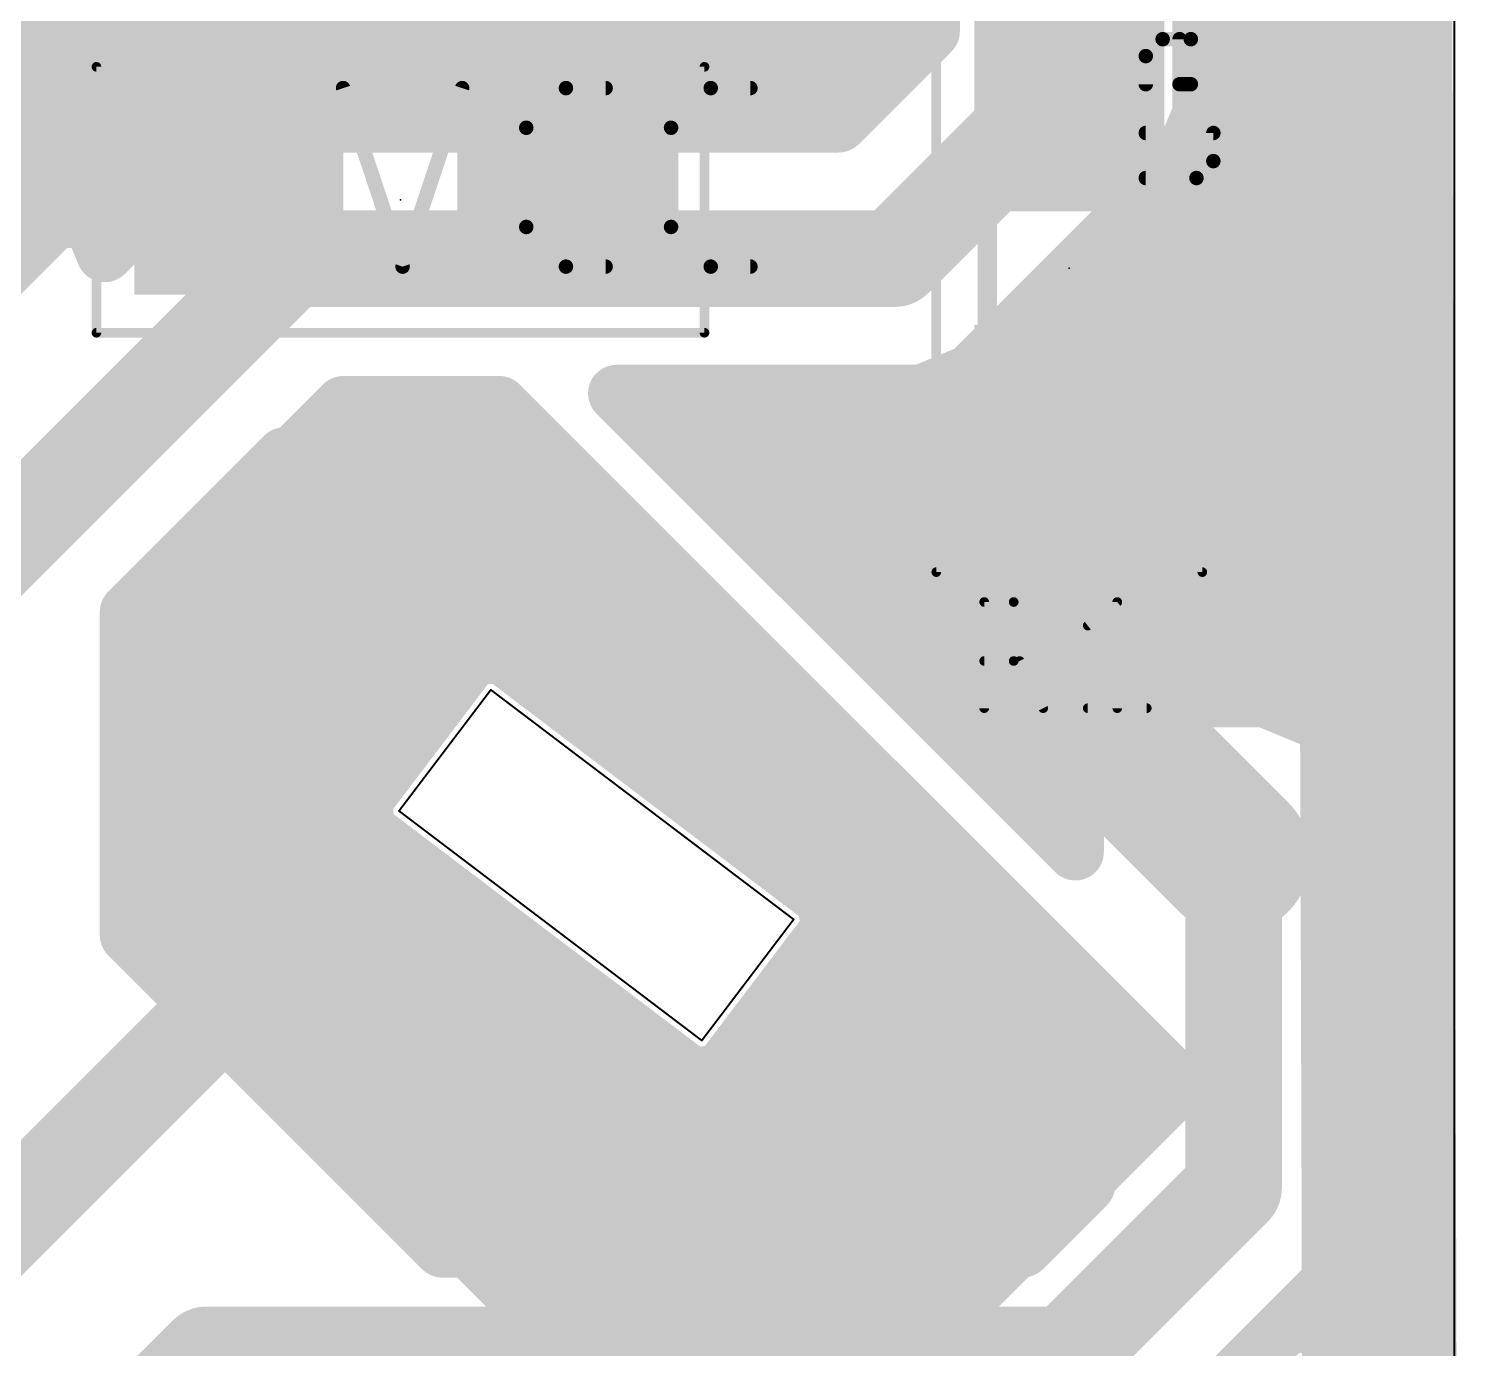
# Model space of a CAD drawing. Extents: x 96.6 to 118.5, y 69.7 to 92.9.
# Drawn here: x 110.95 to 118.48, y 74.87 to 81.82 of the extents above; entities that cross this region are included whole.
import ezdxf

# ---------------------------------------------------------------- set-up
doc = ezdxf.new("R2010")
doc.units = 0
for name, color, linetype in [('1', 12, 'CONTINUOUS'), ('16', 132, 'CONTINUOUS'), ('18', 110, 'CONTINUOUS'), ('20', 31, 'CONTINUOUS'), ('21', 253, 'CONTINUOUS'), ('23', 53, 'CONTINUOUS'), ('25', 253, 'CONTINUOUS'), ('39', 12, 'CONTINUOUS'), ('51', 253, 'CONTINUOUS')]:
    doc.layers.add(name, color=color, linetype=linetype)

# ---------------------------------------------------------------- blocks, each defined once
blk = doc.blocks.new('RECT')
blk.add_solid([(-0.5, -0.5), (0.5, -0.5), (-0.5, 0.5), (0.5, 0.5)])
blk = doc.blocks.new('ROUNDV')
at = {"const_width": 0.5}
blk.add_lwpolyline([(0, -0.25, 1), (0, 0.25, 1), (0, -0.25)], format="xyb", dxfattribs=at)

msp = doc.modelspace()

# ---------------------------------------------------------------- linework, layer by layer
at = {"layer": '1'}
for points, const_width in [([(113.74, 84.255), (113.74, 80.94)], 0.8128), ([(116.43, 83.36), (116.43, 81.41)], 0.8128), ([(113.74, 80.94), (113.76, 80.92)], 0.8128), ([(110.55, 80.42), (111.05, 80.92)], 0.508), ([(111.05, 80.92), (112.06, 80.92)], 0.508), ([(116.43, 79.71), (116.43, 78.325)], 0.8128), ([(111.61, 78.84), (112.61, 79.84)], 0.3048), ([(112.61, 79.84), (113.43, 79.84)], 0.3048), ([(113.43, 79.84), (117.01, 76.26)], 0.3048), ([(112.3228, 79.5528), (113.7172, 79.5528)], 0.3048), ([(112.018, 79.248), (114.022, 79.248)], 0.3048), ([(111.7132, 78.9432), (114.3268, 78.9432)], 0.3048), ([(111.61, 77.06), (111.61, 78.84)], 0.3048), ([(112.31, 78.73), (112.31, 77.11)], 0.6096), ([(111.61, 78.6384), (114.6316, 78.6384)], 0.3048), ([(116.43, 78.325), (117.295, 77.46)], 0.8128), ([(113.273, 78.4942), (112.7162, 77.7599)], 0.3048), ([(113.2858, 78.5111), (113.273, 78.4942)], 0.3048), ([(113.4358, 78.5317), (113.2858, 78.5111)], 0.3048), ([(113.4534, 78.5184), (113.4358, 78.5317)], 0.3048), ([(113.5565, 78.4402), (113.4534, 78.5184)], 0.3048), ([(115.1501, 77.2318), (113.5565, 78.4402)], 0.3048), ([(113.5565, 78.4402), (113.5565, 78.4402)], 0.3048), ([(111.61, 78.3336), (113.1512, 78.3336)], 0.3048), ([(113.6971, 78.3336), (114.9364, 78.3336)], 0.3048), ([(111.61, 78.0288), (112.92, 78.0288)], 0.3048), ([(114.0991, 78.0288), (115.2412, 78.0288)], 0.3048), ([(111.61, 77.724), (112.7149, 77.724)], 0.3048), ([(112.7162, 77.7599), (112.7109, 77.753)], 0.3048), ([(112.7109, 77.753), (112.714, 77.7304)], 0.3048), ([(112.714, 77.7304), (112.7315, 77.603)], 0.3048), ([(114.501, 77.724), (115.546, 77.724)], 0.3048), ([(112.7315, 77.603), (112.8522, 77.5115)], 0.3048), ([(112.8522, 77.5115), (112.8522, 77.5115)], 0.3048), ([(112.8522, 77.5115), (114.3251, 76.3945)], 0.3048), ([(111.61, 77.4192), (112.9739, 77.4192)], 0.3048), ([(114.9029, 77.4192), (115.8508, 77.4192)], 0.3048), ([(112.31, 77.11), (113.11, 76.31)], 0.6096), ([(115.1532, 77.2092), (115.1501, 77.2318)], 0.3048), ([(115.1707, 77.0817), (115.1532, 77.2092)], 0.3048), ([(111.61, 77.1144), (113.3758, 77.1144)], 0.3048), ([(115.1662, 77.1144), (116.1556, 77.1144)], 0.3048), ([(113.62, 75.05), (111.61, 77.06)], 0.3048), ([(115.0792, 76.9611), (115.1707, 77.0817)], 0.3048), ([(115.1707, 77.0817), (115.1707, 77.0817)], 0.3048), ([(114.5958, 76.3236), (115.0792, 76.9611)], 0.3048), ([(115.0792, 76.9611), (115.0792, 76.9611)], 0.3048), ([(111.8604, 76.8096), (113.7778, 76.8096)], 0.3048), ([(114.9643, 76.8096), (116.4604, 76.8096)], 0.3048), ([(112.1652, 76.5048), (114.1797, 76.5048)], 0.3048), ([(114.7332, 76.5048), (116.7652, 76.5048)], 0.3048), ([(114.3251, 76.3945), (114.3251, 76.3945)], 0.3048), ([(114.3251, 76.3945), (114.3895, 76.3457)], 0.3048), ([(114.3895, 76.3457), (114.4458, 76.303)], 0.3048), ([(114.4458, 76.303), (114.5958, 76.3236)], 0.3048), ([(114.4458, 76.303), (114.4458, 76.303)], 0.3048), ([(117.01, 76.26), (115.8, 75.05)], 0.3048), ([(112.47, 76.2), (116.95, 76.2)], 0.3048), ([(112.7748, 75.8952), (116.6452, 75.8952)], 0.3048), ([(113.0796, 75.5904), (116.3404, 75.5904)], 0.3048), ([(113.3844, 75.2856), (116.0356, 75.2856)], 0.3048), ([(115.8, 75.05), (113.62, 75.05)], 0.3048)]:
    msp.add_lwpolyline(points, dxfattribs=dict(at, const_width=const_width))
for points, const_width in [([(116.2268, 81.41, 1), (116.6332, 81.41)], 0.4064), ([(113.8837, 81.0837, 1), (113.5963, 80.7963)], 0.4064), ([(113.6163, 80.7763, 1), (113.9037, 81.0637)], 0.4064), ([(111.05, 81.047, 1), (111.05, 80.793)], 0.254), ([(111.1398, 80.8302, 1), (110.9602, 81.0098)], 0.254), ([(112.06, 80.793, 1), (112.06, 81.047)], 0.254), ([(113.5368, 80.94, 1), (113.9432, 80.94)], 0.4064), ([(116.6332, 79.71, 1), (116.2268, 79.71)], 0.4064), ([(112.61, 79.9162, 1), (112.61, 79.7638)], 0.1524), ([(112.6639, 79.7861, 1), (112.5561, 79.8939)], 0.1524), ([(113.4839, 79.8939, 1), (113.3761, 79.7861)], 0.1524), ([(113.43, 79.7638, 1), (113.43, 79.9162)], 0.1524), ([(112.3228, 79.629, 1), (112.3228, 79.4766)], 0.1524), ([(113.7172, 79.4766, 1), (113.7172, 79.629)], 0.1524), ([(112.018, 79.3242, 1), (112.018, 79.1718)], 0.1524), ([(114.022, 79.1718, 1), (114.022, 79.3242)], 0.1524), ([(111.7132, 79.0194, 1), (111.7132, 78.867)], 0.1524), ([(114.3268, 78.867, 1), (114.3268, 79.0194)], 0.1524), ([(111.6862, 78.84, 1), (111.5338, 78.84)], 0.1524), ([(112.4624, 78.73, 1), (112.1576, 78.73)], 0.3048), ([(111.5561, 78.8939, 1), (111.6639, 78.7861)], 0.1524), ([(111.61, 78.7146, 1), (111.61, 78.5622)], 0.1524), ([(114.6316, 78.5622, 1), (114.6316, 78.7146)], 0.1524), ([(116.5737, 78.4687, 1), (116.2863, 78.1813)], 0.4064), ([(113.2122, 78.5402, 1), (113.3337, 78.4481)], 0.1524), ([(113.2754, 78.5866, 1), (113.2962, 78.4356)], 0.1524), ([(113.3337, 78.4481, 1), (113.2122, 78.5402)], 0.1524), ([(113.3465, 78.4651, 1), (113.2251, 78.5572)], 0.1524), ([(113.4819, 78.5925, 1), (113.3898, 78.471)], 0.1524), ([(113.4995, 78.5791, 1), (113.4074, 78.4577)], 0.1524), ([(113.4074, 78.4577, 1), (113.4995, 78.5791)], 0.1524), ([(113.4462, 78.4563, 1), (113.4255, 78.6072)], 0.1524), ([(113.6025, 78.501, 1), (113.5105, 78.3795)], 0.1524), ([(113.6327, 78.4402, 1), (113.4803, 78.4402)], 0.1524), ([(113.5105, 78.3795, 1), (113.6025, 78.501)], 0.1524), ([(111.61, 78.4098, 1), (111.61, 78.2574)], 0.1524), ([(113.1512, 78.2574, 1), (113.1512, 78.4098)], 0.1524), ([(113.4803, 78.4402, 1), (113.6327, 78.4402)], 0.1524), ([(113.6971, 78.4098, 1), (113.6971, 78.2574)], 0.1524), ([(114.9364, 78.2574, 1), (114.9364, 78.4098)], 0.1524), ([(116.2268, 78.325, 1), (116.6332, 78.325)], 0.4064), ([(111.61, 78.105, 1), (111.61, 77.9526)], 0.1524), ([(112.92, 77.9526, 1), (112.92, 78.105)], 0.1524), ([(114.0991, 78.105, 1), (114.0991, 77.9526)], 0.1524), ([(115.2412, 77.9526, 1), (115.2412, 78.105)], 0.1524), ([(111.61, 77.8002, 1), (111.61, 77.6478)], 0.1524), ([(112.7864, 77.7634, 1), (112.6354, 77.7426)], 0.1524), ([(112.6502, 77.7991, 1), (112.7716, 77.707)], 0.1524), ([(112.7895, 77.7408, 1), (112.6385, 77.72)], 0.1524), ([(112.6554, 77.806, 1), (112.7769, 77.7139)], 0.1524), ([(112.7769, 77.7139, 1), (112.6554, 77.806)], 0.1524), ([(112.7149, 77.6478, 1), (112.7149, 77.8002)], 0.1524), ([(114.501, 77.8002, 1), (114.501, 77.6478)], 0.1524), ([(115.546, 77.6478, 1), (115.546, 77.8002)], 0.1524), ([(112.6385, 77.72, 1), (112.7895, 77.7408)], 0.1524), ([(117.1513, 77.3163, 1), (117.4387, 77.6037)], 0.4064), ([(112.7776, 77.6637, 1), (112.6855, 77.5423)], 0.1524), ([(112.656, 77.5926, 1), (112.807, 77.6134)], 0.1524), ([(112.8522, 77.5877, 1), (112.8522, 77.4353)], 0.1524), ([(112.8982, 77.5722, 1), (112.8062, 77.4508)], 0.1524), ([(112.8062, 77.4508, 1), (112.8982, 77.5722)], 0.1524), ([(112.8522, 77.4353, 1), (112.8522, 77.5877)], 0.1524), ([(111.61, 77.4954, 1), (111.61, 77.343)], 0.1524), ([(112.9739, 77.343, 1), (112.9739, 77.4954)], 0.1524), ([(114.9029, 77.4954, 1), (114.9029, 77.343)], 0.1524), ([(115.8508, 77.343, 1), (115.8508, 77.4954)], 0.1524), ([(112.4178, 77.2178, 1), (112.2022, 77.0022)], 0.3048), ([(115.2256, 77.2421, 1), (115.0746, 77.2214)], 0.1524), ([(115.2287, 77.2195, 1), (115.0777, 77.1988)], 0.1524), ([(115.1041, 77.1711, 1), (115.1961, 77.2925)], 0.1524), ([(111.61, 77.1906, 1), (111.61, 77.0382)], 0.1524), ([(112.1576, 77.11, 1), (112.4624, 77.11)], 0.3048), ([(113.3758, 77.0382, 1), (113.3758, 77.1906)], 0.1524), ([(115.0777, 77.1988, 1), (115.2287, 77.2195)], 0.1524), ([(115.1662, 77.1906, 1), (115.1662, 77.0382)], 0.1524), ([(116.1556, 77.0382, 1), (116.1556, 77.1906)], 0.1524), ([(111.6639, 77.1139, 1), (111.5561, 77.0061)], 0.1524), ([(115.2469, 77.0817, 1), (115.0945, 77.0817)], 0.1524), ([(115.2314, 77.0357, 1), (115.11, 77.1278)], 0.1524), ([(111.5338, 77.06, 1), (111.6862, 77.06)], 0.1524), ([(115.0792, 77.0373, 1), (115.0792, 76.8849)], 0.1524), ([(115.1399, 76.915, 1), (115.0185, 77.0071)], 0.1524), ([(115.0792, 76.8849, 1), (115.0792, 77.0373)], 0.1524), ([(115.0945, 77.0817, 1), (115.2469, 77.0817)], 0.1524), ([(115.0952, 77.0714, 1), (115.2462, 77.0921)], 0.1524), ([(115.0185, 77.0071, 1), (115.1399, 76.915)], 0.1524), ([(111.8604, 76.8858, 1), (111.8604, 76.7334)], 0.1524), ([(113.7778, 76.7334, 1), (113.7778, 76.8858)], 0.1524), ([(114.9643, 76.8858, 1), (114.9643, 76.7334)], 0.1524), ([(116.4604, 76.7334, 1), (116.4604, 76.8858)], 0.1524), ([(112.1652, 76.581, 1), (112.1652, 76.4286)], 0.1524), ([(114.1797, 76.4286, 1), (114.1797, 76.581)], 0.1524), ([(114.7332, 76.581, 1), (114.7332, 76.4286)], 0.1524), ([(116.7652, 76.4286, 1), (116.7652, 76.581)], 0.1524), ([(113.0022, 76.2022, 1), (113.2178, 76.4178)], 0.3048), ([(114.4013, 76.3945, 1), (114.2489, 76.3945)], 0.1524), ([(114.3712, 76.4552, 1), (114.2791, 76.3338)], 0.1524), ([(114.2791, 76.3338, 1), (114.3712, 76.4552)], 0.1524), ([(114.2489, 76.3945, 1), (114.4013, 76.3945)], 0.1524), ([(114.4355, 76.4064, 1), (114.3434, 76.285)], 0.1524), ([(114.3434, 76.285, 1), (114.4355, 76.4064)], 0.1524), ([(114.4458, 76.3792, 1), (114.4458, 76.2268)], 0.1524), ([(114.4354, 76.3785, 1), (114.4562, 76.2275)], 0.1524), ([(114.3998, 76.2423, 1), (114.4918, 76.3637)], 0.1524), ([(114.4458, 76.2268, 1), (114.4458, 76.3792)], 0.1524), ([(114.5351, 76.3697, 1), (114.6565, 76.2776)], 0.1524), ([(114.6062, 76.2481, 1), (114.5854, 76.3991)], 0.1524), ([(117.0639, 76.2061, 1), (116.9561, 76.3139)], 0.1524), ([(116.9561, 76.2061, 1), (117.0639, 76.3139)], 0.1524), ([(112.47, 76.2762, 1), (112.47, 76.1238)], 0.1524), ([(116.95, 76.1238, 1), (116.95, 76.2762)], 0.1524), ([(112.7748, 75.9714, 1), (112.7748, 75.819)], 0.1524), ([(116.6452, 75.819, 1), (116.6452, 75.9714)], 0.1524), ([(113.0796, 75.6666, 1), (113.0796, 75.5142)], 0.1524), ([(116.3404, 75.5142, 1), (116.3404, 75.6666)], 0.1524), ([(113.3844, 75.3618, 1), (113.3844, 75.2094)], 0.1524), ([(116.0356, 75.2094, 1), (116.0356, 75.3618)], 0.1524), ([(113.62, 75.1262, 1), (113.62, 74.9738)], 0.1524), ([(113.5661, 74.9961, 1), (113.6739, 75.1039)], 0.1524), ([(115.7461, 75.1039, 1), (115.8539, 74.9961)], 0.1524), ([(115.8, 74.9738, 1), (115.8, 75.1262)], 0.1524)]:
    msp.add_lwpolyline(points, format="xyb", dxfattribs=dict(at, const_width=const_width))
at = {"layer": '16'}
for points, const_width in [([(117.9968, 91.9899), (117.9968, 77.9363)], 0.3), ([(116.4128, 81.5128), (116.4128, 83.3772)], 0.508), ([(115.704, 82.9117), (115.704, 81.8064)], 0.3), ([(117.1216, 81.3718), (117.1216, 82.9117)], 0.3), ([(110.6034, 81.9), (115.704, 81.9)], 0.3), ([(117.1216, 81.9), (117.9968, 81.9)], 0.3), ([(115.704, 81.8064), (115.2164, 81.3188)], 0.3), ([(110.3034, 81.6), (115.4976, 81.6)], 0.3), ([(115.51, 80.61), (116.4128, 81.5128)], 0.508), ([(117.1216, 81.6), (117.9968, 81.6)], 0.3), ([(117.0137, 81.1113), (117.1216, 81.3718)], 0.3), ([(110.0034, 81.3), (112.1436, 81.3)], 0.3), ([(112.189, 81.3188), (111.9285, 81.2109)], 0.3), ([(115.2164, 81.3188), (112.189, 81.3188)], 0.3), ([(117.0919, 81.3), (117.9968, 81.3)], 0.3), ([(111.0219, 81.1062), (110.7157, 81.233)], 0.3), ([(111.9285, 81.2109), (111.3538, 80.6362)], 0.3), ([(111.2562, 80.8719), (111.0219, 81.1062)], 0.3), ([(116.8143, 80.9119), (117.0137, 81.1113)], 0.3), ([(111.128, 81), (111.7176, 81)], 0.3), ([(116.9024, 81), (117.9968, 81)], 0.3), ([(111.3538, 80.6362), (111.2562, 80.8719)], 0.3), ([(115.9115, 80.0091), (116.8143, 80.9119)], 0.3), ([(109.25, 77.53), (112.33, 80.61)], 0.508), ([(111.3274, 80.7), (111.4176, 80.7)], 0.3), ([(112.33, 80.61), (115.51, 80.61)], 0.508), ([(116.6024, 80.7), (117.9968, 80.7)], 0.3), ([(116.3024, 80.4), (117.9968, 80.4)], 0.3), ([(116.0024, 80.1), (117.9968, 80.1)], 0.3), ([(115.651, 79.9012), (115.9115, 80.0091)], 0.3), ([(116.462, 77.4867), (114.0475, 79.9012)], 0.3), ([(114.0475, 79.9012), (115.651, 79.9012)], 0.3), ([(114.1487, 79.8), (117.9968, 79.8)], 0.3), ([(111.48, 78.75), (112.3, 79.57)], 0.3048), ([(112.2828, 79.5528), (113.5372, 79.5528)], 0.3048), ([(112.3, 79.57), (113.52, 79.57)], 0.3048), ([(113.52, 79.57), (116.52, 76.57)], 0.3048), ([(114.4487, 79.5), (117.9968, 79.5)], 0.3), ([(111.978, 79.248), (113.842, 79.248)], 0.3048), ([(114.7487, 79.2), (117.9968, 79.2)], 0.3), ([(111.6732, 78.9432), (114.1468, 78.9432)], 0.3048), ([(115.0487, 78.9), (117.9968, 78.9)], 0.3), ([(111.48, 77.05), (111.48, 78.75)], 0.3048), ([(111.48, 78.6384), (114.4516, 78.6384)], 0.3048), ([(115.3487, 78.6), (117.9968, 78.6)], 0.3), ([(113.273, 78.4942), (112.7162, 77.7599)], 0.3048), ([(113.2858, 78.5111), (113.273, 78.4942)], 0.3048), ([(113.4358, 78.5317), (113.2858, 78.5111)], 0.3048), ([(113.4534, 78.5184), (113.4358, 78.5317)], 0.3048), ([(113.5565, 78.4402), (113.4534, 78.5184)], 0.3048), ([(115.1501, 77.2318), (113.5565, 78.4402)], 0.3048), ([(113.5565, 78.4402), (113.5565, 78.4402)], 0.3048), ([(111.48, 78.3336), (113.1512, 78.3336)], 0.3048), ([(113.6971, 78.3336), (114.7564, 78.3336)], 0.3048), ([(115.6487, 78.3), (117.9968, 78.3)], 0.3), ([(117.1293, 78.293), (116.8231, 78.1662)], 0.3), ([(117.4607, 78.293), (117.1293, 78.293)], 0.3), ([(117.7669, 78.1662), (117.4607, 78.293)], 0.3), ([(116.8231, 78.1662), (116.5888, 77.9319)], 0.3), ([(117.9968, 77.9363), (117.7669, 78.1662)], 0.3), ([(111.48, 78.0288), (112.92, 78.0288)], 0.3048), ([(114.0991, 78.0288), (115.0612, 78.0288)], 0.3048), ([(115.9487, 78), (116.657, 78)], 0.3), ([(117.933, 78), (117.9968, 78)], 0.3), ([(116.5888, 77.9319), (116.462, 77.6257)], 0.3), ([(111.48, 77.724), (112.7149, 77.724)], 0.3048), ([(112.7162, 77.7599), (112.7109, 77.753)], 0.3048), ([(112.7109, 77.753), (112.714, 77.7304)], 0.3048), ([(112.714, 77.7304), (112.7315, 77.603)], 0.3048), ([(114.501, 77.724), (115.366, 77.724)], 0.3048), ([(116.2487, 77.7), (116.4928, 77.7)], 0.3), ([(112.7315, 77.603), (112.8522, 77.5115)], 0.3048), ([(116.462, 77.6257), (116.462, 77.4867)], 0.3), ([(117.295, 77.46), (117.295, 75.72)], 0.508), ([(112.8522, 77.5115), (112.8522, 77.5115)], 0.3048), ([(112.8522, 77.5115), (114.3251, 76.3945)], 0.3048), ([(111.48, 77.4192), (112.9739, 77.4192)], 0.3048), ([(114.9029, 77.4192), (115.6708, 77.4192)], 0.3048), ([(115.1532, 77.2092), (115.1501, 77.2318)], 0.3048), ([(115.1707, 77.0817), (115.1532, 77.2092)], 0.3048), ([(112.36, 77.06), (110.6, 75.3)], 0.508), ([(111.48, 77.1144), (113.3758, 77.1144)], 0.3048), ([(112.36, 77.06), (113.11, 76.31)], 0.508), ([(115.1662, 77.1144), (115.9756, 77.1144)], 0.3048), ([(113.1312, 75.3988), (111.48, 77.05)], 0.3048), ([(115.0792, 76.9611), (115.1707, 77.0817)], 0.3048), ([(115.1707, 77.0817), (115.1707, 77.0817)], 0.3048), ([(114.5958, 76.3236), (115.0792, 76.9611)], 0.3048), ([(115.0792, 76.9611), (115.0792, 76.9611)], 0.3048), ([(111.7204, 76.8096), (113.7778, 76.8096)], 0.3048), ([(114.9643, 76.8096), (116.2804, 76.8096)], 0.3048), ([(112.0252, 76.5048), (114.1797, 76.5048)], 0.3048), ([(114.7332, 76.5048), (116.52, 76.5048)], 0.3048), ([(116.52, 76.57), (116.52, 75.7353)], 0.3048), ([(114.3251, 76.3945), (114.3251, 76.3945)], 0.3048), ([(114.3251, 76.3945), (114.3895, 76.3457)], 0.3048), ([(114.3895, 76.3457), (114.4458, 76.303)], 0.3048), ([(114.4458, 76.303), (114.5958, 76.3236)], 0.3048), ([(114.4458, 76.303), (114.4458, 76.303)], 0.3048), ([(112.33, 76.2), (116.52, 76.2)], 0.3048), ([(112.6348, 75.8952), (116.52, 75.8952)], 0.3048), ([(117.295, 75.72), (116.415, 74.84)], 0.508), ([(116.52, 75.7353), (116.1835, 75.3988)], 0.3048), ([(112.9396, 75.5904), (116.3751, 75.5904)], 0.3048), ([(117.8959, 75.3185), (117.9968, 75.5621)], 0.3), ([(117.9968, 75.5621), (117.9968, 73.8203)], 0.3), ([(116.1835, 75.3988), (113.1312, 75.3988)], 0.3048), ([(117.6965, 75.1191), (117.8959, 75.3185)], 0.3), ([(117.8774, 75.3), (117.9968, 75.3)], 0.3), ([(117.0159, 74.4385), (117.6965, 75.1191)], 0.3), ([(117.6965, 75.1191), (117.6965, 75.1191)], 0.3), ([(117.5774, 75), (117.9968, 75)], 0.3), ([(111.89, 74.84), (111.4, 74.35)], 0.508), ([(116.415, 74.84), (111.89, 74.84)], 0.508)]:
    msp.add_lwpolyline(points, dxfattribs=dict(at, const_width=const_width))
for points, const_width in [([(115.704, 81.825, 1), (115.704, 81.975)], 0.15), ([(117.1216, 81.975, 1), (117.1216, 81.825)], 0.15), ([(117.9968, 81.825, 1), (117.9968, 81.975)], 0.15), ([(115.757, 81.7534, 1), (115.651, 81.8594)], 0.15), ([(115.629, 81.8064, 1), (115.779, 81.8064)], 0.15), ([(115.4976, 81.525, 1), (115.4976, 81.675)], 0.15), ([(116.5026, 81.423, 1), (116.323, 81.6026)], 0.254), ([(117.1216, 81.675, 1), (117.1216, 81.525)], 0.15), ([(117.9968, 81.525, 1), (117.9968, 81.675)], 0.15), ([(116.2858, 81.5128, 1), (116.5398, 81.5128)], 0.254), ([(117.1909, 81.3431, 1), (117.0523, 81.4005)], 0.15), ([(112.189, 81.3938, 1), (112.189, 81.2438)], 0.15), ([(112.1436, 81.225, 1), (112.1436, 81.375)], 0.15), ([(112.2177, 81.2495, 1), (112.1603, 81.3881)], 0.15), ([(115.1634, 81.3718, 1), (115.2694, 81.2658)], 0.15), ([(115.2164, 81.2438, 1), (115.2164, 81.3938)], 0.15), ([(117.0919, 81.375, 1), (117.0919, 81.225)], 0.15), ([(117.0466, 81.3718, 1), (117.1966, 81.3718)], 0.15), ([(117.9968, 81.225, 1), (117.9968, 81.375)], 0.15), ([(111.8998, 81.2802, 1), (111.9572, 81.1416)], 0.15), ([(111.9815, 81.1579, 1), (111.8755, 81.2639)], 0.15), ([(111.0749, 81.1592, 1), (110.9688, 81.0531)], 0.15), ([(110.9932, 81.0369, 1), (111.0506, 81.1755)], 0.15), ([(117.0667, 81.0583, 1), (116.9607, 81.1643)], 0.15), ([(116.9444, 81.14, 1), (117.083, 81.0826)], 0.15), ([(111.128, 81.075, 1), (111.128, 80.925)], 0.15), ([(111.7176, 80.925, 1), (111.7176, 81.075)], 0.15), ([(116.9024, 81.075, 1), (116.9024, 80.925)], 0.15), ([(117.9968, 80.925, 1), (117.9968, 81.075)], 0.15), ([(111.3255, 80.9006, 1), (111.1869, 80.8432)], 0.15), ([(116.7613, 80.9649, 1), (116.8673, 80.8589)], 0.15), ([(116.8673, 80.8589, 1), (116.7613, 80.9649)], 0.15), ([(111.2031, 80.8188, 1), (111.3092, 80.9249)], 0.15), ([(111.3274, 80.775, 1), (111.3274, 80.625)], 0.15), ([(111.4176, 80.625, 1), (111.4176, 80.775)], 0.15), ([(112.33, 80.737, 1), (112.33, 80.483)], 0.254), ([(112.4198, 80.5202, 1), (112.2402, 80.6998)], 0.254), ([(115.4202, 80.6998, 1), (115.5998, 80.5202)], 0.254), ([(115.51, 80.483, 1), (115.51, 80.737)], 0.254), ([(116.6024, 80.775, 1), (116.6024, 80.625)], 0.15), ([(117.9968, 80.625, 1), (117.9968, 80.775)], 0.15), ([(111.3008, 80.6892, 1), (111.4068, 80.5832)], 0.15), ([(111.2845, 80.6075, 1), (111.4231, 80.6649)], 0.15), ([(116.3024, 80.475, 1), (116.3024, 80.325)], 0.15), ([(117.9968, 80.325, 1), (117.9968, 80.475)], 0.15), ([(116.0024, 80.175, 1), (116.0024, 80.025)], 0.15), ([(117.9968, 80.025, 1), (117.9968, 80.175)], 0.15), ([(115.8585, 80.0621, 1), (115.9645, 79.9561)], 0.15), ([(115.9402, 79.9398, 1), (115.8828, 80.0784)], 0.15), ([(114.1005, 79.9542, 1), (113.9945, 79.8482)], 0.15), ([(114.0475, 79.9762, 1), (114.0475, 79.8262)], 0.15), ([(115.6223, 79.9705, 1), (115.6797, 79.8319)], 0.15), ([(115.651, 79.8262, 1), (115.651, 79.9762)], 0.15), ([(114.1487, 79.875, 1), (114.1487, 79.725)], 0.15), ([(117.9968, 79.725, 1), (117.9968, 79.875)], 0.15), ([(112.2828, 79.629, 1), (112.2828, 79.4766)], 0.1524), ([(112.3, 79.6462, 1), (112.3, 79.4938)], 0.1524), ([(112.3539, 79.5161, 1), (112.2461, 79.6239)], 0.1524), ([(113.5739, 79.6239, 1), (113.4661, 79.5161)], 0.1524), ([(113.52, 79.4938, 1), (113.52, 79.6462)], 0.1524), ([(113.5372, 79.4766, 1), (113.5372, 79.629)], 0.1524), ([(114.4487, 79.575, 1), (114.4487, 79.425)], 0.15), ([(117.9968, 79.425, 1), (117.9968, 79.575)], 0.15), ([(111.978, 79.3242, 1), (111.978, 79.1718)], 0.1524), ([(113.842, 79.1718, 1), (113.842, 79.3242)], 0.1524), ([(114.7487, 79.275, 1), (114.7487, 79.125)], 0.15), ([(117.9968, 79.125, 1), (117.9968, 79.275)], 0.15), ([(111.6732, 79.0194, 1), (111.6732, 78.867)], 0.1524), ([(114.1468, 78.867, 1), (114.1468, 79.0194)], 0.1524), ([(115.0487, 78.975, 1), (115.0487, 78.825)], 0.15), ([(117.9968, 78.825, 1), (117.9968, 78.975)], 0.15), ([(111.5562, 78.75, 1), (111.4038, 78.75)], 0.1524), ([(111.4261, 78.8039, 1), (111.5339, 78.6961)], 0.1524), ([(111.48, 78.7146, 1), (111.48, 78.5622)], 0.1524), ([(114.4516, 78.5622, 1), (114.4516, 78.7146)], 0.1524), ([(115.3487, 78.675, 1), (115.3487, 78.525)], 0.15), ([(117.9968, 78.525, 1), (117.9968, 78.675)], 0.15), ([(113.2122, 78.5402, 1), (113.3337, 78.4481)], 0.1524), ([(113.2754, 78.5866, 1), (113.2962, 78.4356)], 0.1524), ([(113.3337, 78.4481, 1), (113.2122, 78.5402)], 0.1524), ([(113.3465, 78.4651, 1), (113.2251, 78.5572)], 0.1524), ([(113.4819, 78.5925, 1), (113.3898, 78.471)], 0.1524), ([(113.4995, 78.5791, 1), (113.4074, 78.4577)], 0.1524), ([(113.4074, 78.4577, 1), (113.4995, 78.5791)], 0.1524), ([(113.4462, 78.4563, 1), (113.4255, 78.6072)], 0.1524), ([(113.6025, 78.501, 1), (113.5105, 78.3795)], 0.1524), ([(113.6327, 78.4402, 1), (113.4803, 78.4402)], 0.1524), ([(113.5105, 78.3795, 1), (113.6025, 78.501)], 0.1524), ([(111.48, 78.4098, 1), (111.48, 78.2574)], 0.1524), ([(113.1512, 78.2574, 1), (113.1512, 78.4098)], 0.1524), ([(113.4803, 78.4402, 1), (113.6327, 78.4402)], 0.1524), ([(113.6971, 78.4098, 1), (113.6971, 78.2574)], 0.1524), ([(114.7564, 78.2574, 1), (114.7564, 78.4098)], 0.1524), ([(115.6487, 78.375, 1), (115.6487, 78.225)], 0.15), ([(117.1293, 78.368, 1), (117.1293, 78.218)], 0.15), ([(117.158, 78.2237, 1), (117.1006, 78.3623)], 0.15), ([(117.4894, 78.3623, 1), (117.432, 78.2237)], 0.15), ([(117.4607, 78.218, 1), (117.4607, 78.368)], 0.15), ([(117.9968, 78.225, 1), (117.9968, 78.375)], 0.15), ([(116.8762, 78.1131, 1), (116.7701, 78.2192)], 0.15), ([(117.8199, 78.2192, 1), (117.7138, 78.1131)], 0.15), ([(116.7944, 78.2355, 1), (116.8518, 78.0969)], 0.15), ([(117.7382, 78.0969, 1), (117.7956, 78.2355)], 0.15), ([(111.48, 78.105, 1), (111.48, 77.9526)], 0.1524), ([(112.92, 77.9526, 1), (112.92, 78.105)], 0.1524), ([(114.0991, 78.105, 1), (114.0991, 77.9526)], 0.1524), ([(115.0612, 77.9526, 1), (115.0612, 78.105)], 0.1524), ([(115.9487, 78.075, 1), (115.9487, 77.925)], 0.15), ([(116.657, 77.925, 1), (116.657, 78.075)], 0.15), ([(117.933, 78.075, 1), (117.933, 77.925)], 0.15), ([(117.9968, 77.925, 1), (117.9968, 78.075)], 0.15), ([(116.5358, 77.9849, 1), (116.6418, 77.8788)], 0.15), ([(116.6581, 77.9032, 1), (116.5195, 77.9606)], 0.15), ([(117.9218, 77.9363, 1), (118.0718, 77.9363)], 0.15), ([(117.9437, 77.8832, 1), (118.0498, 77.9893)], 0.15), ([(111.48, 77.8002, 1), (111.48, 77.6478)], 0.1524), ([(112.7864, 77.7634, 1), (112.6354, 77.7426)], 0.1524), ([(112.6502, 77.7991, 1), (112.7716, 77.707)], 0.1524), ([(112.7895, 77.7408, 1), (112.6385, 77.72)], 0.1524), ([(112.6554, 77.806, 1), (112.7769, 77.7139)], 0.1524), ([(112.7769, 77.7139, 1), (112.6554, 77.806)], 0.1524), ([(112.7149, 77.6478, 1), (112.7149, 77.8002)], 0.1524), ([(114.501, 77.8002, 1), (114.501, 77.6478)], 0.1524), ([(115.366, 77.6478, 1), (115.366, 77.8002)], 0.1524), ([(112.6385, 77.72, 1), (112.7895, 77.7408)], 0.1524), ([(116.2487, 77.775, 1), (116.2487, 77.625)], 0.15), ([(116.4928, 77.625, 1), (116.4928, 77.775)], 0.15), ([(112.7776, 77.6637, 1), (112.6855, 77.5423)], 0.1524), ([(116.537, 77.6257, 1), (116.387, 77.6257)], 0.15), ([(116.3927, 77.6544, 1), (116.5313, 77.597)], 0.15), ([(117.422, 77.46, 1), (117.168, 77.46)], 0.254), ([(112.656, 77.5926, 1), (112.807, 77.6134)], 0.1524), ([(112.8522, 77.5877, 1), (112.8522, 77.4353)], 0.1524), ([(112.8982, 77.5722, 1), (112.8062, 77.4508)], 0.1524), ([(112.8062, 77.4508, 1), (112.8982, 77.5722)], 0.1524), ([(112.8522, 77.4353, 1), (112.8522, 77.5877)], 0.1524), ([(111.48, 77.4954, 1), (111.48, 77.343)], 0.1524), ([(112.9739, 77.343, 1), (112.9739, 77.4954)], 0.1524), ([(114.9029, 77.4954, 1), (114.9029, 77.343)], 0.1524), ([(115.6708, 77.343, 1), (115.6708, 77.4954)], 0.1524), ([(116.387, 77.4867, 1), (116.537, 77.4867)], 0.15), ([(116.409, 77.4337, 1), (116.515, 77.5397)], 0.15), ([(115.2256, 77.2421, 1), (115.0746, 77.2214)], 0.1524), ([(115.2287, 77.2195, 1), (115.0777, 77.1988)], 0.1524), ([(115.1041, 77.1711, 1), (115.1961, 77.2925)], 0.1524), ([(111.48, 77.1906, 1), (111.48, 77.0382)], 0.1524), ([(112.4498, 77.1498, 1), (112.2702, 76.9702)], 0.254), ([(112.4498, 76.9702, 1), (112.2702, 77.1498)], 0.254), ([(113.3758, 77.0382, 1), (113.3758, 77.1906)], 0.1524), ([(115.0777, 77.1988, 1), (115.2287, 77.2195)], 0.1524), ([(115.1662, 77.1906, 1), (115.1662, 77.0382)], 0.1524), ([(115.9756, 77.0382, 1), (115.9756, 77.1906)], 0.1524), ([(111.5339, 77.1039, 1), (111.4261, 76.9961)], 0.1524), ([(115.2469, 77.0817, 1), (115.0945, 77.0817)], 0.1524), ([(115.2314, 77.0357, 1), (115.11, 77.1278)], 0.1524), ([(111.4038, 77.05, 1), (111.5562, 77.05)], 0.1524), ([(115.0792, 77.0373, 1), (115.0792, 76.8849)], 0.1524), ([(115.1399, 76.915, 1), (115.0185, 77.0071)], 0.1524), ([(115.0792, 76.8849, 1), (115.0792, 77.0373)], 0.1524), ([(115.0945, 77.0817, 1), (115.2469, 77.0817)], 0.1524), ([(115.0952, 77.0714, 1), (115.2462, 77.0921)], 0.1524), ([(115.0185, 77.0071, 1), (115.1399, 76.915)], 0.1524), ([(111.7204, 76.8858, 1), (111.7204, 76.7334)], 0.1524), ([(113.7778, 76.7334, 1), (113.7778, 76.8858)], 0.1524), ([(114.9643, 76.8858, 1), (114.9643, 76.7334)], 0.1524), ([(116.2804, 76.7334, 1), (116.2804, 76.8858)], 0.1524), ([(112.0252, 76.581, 1), (112.0252, 76.4286)], 0.1524), ([(114.1797, 76.4286, 1), (114.1797, 76.581)], 0.1524), ([(114.7332, 76.581, 1), (114.7332, 76.4286)], 0.1524), ([(116.5962, 76.57, 1), (116.4438, 76.57)], 0.1524), ([(116.4661, 76.5161, 1), (116.5739, 76.6239)], 0.1524), ([(116.52, 76.4286, 1), (116.52, 76.581)], 0.1524), ([(113.0202, 76.2202, 1), (113.1998, 76.3998)], 0.254), ([(114.4013, 76.3945, 1), (114.2489, 76.3945)], 0.1524), ([(114.3712, 76.4552, 1), (114.2791, 76.3338)], 0.1524), ([(114.2791, 76.3338, 1), (114.3712, 76.4552)], 0.1524), ([(114.2489, 76.3945, 1), (114.4013, 76.3945)], 0.1524), ([(114.4355, 76.4064, 1), (114.3434, 76.285)], 0.1524), ([(114.3434, 76.285, 1), (114.4355, 76.4064)], 0.1524), ([(114.4458, 76.3792, 1), (114.4458, 76.2268)], 0.1524), ([(114.4354, 76.3785, 1), (114.4562, 76.2275)], 0.1524), ([(114.3998, 76.2423, 1), (114.4918, 76.3637)], 0.1524), ([(114.4458, 76.2268, 1), (114.4458, 76.3792)], 0.1524), ([(114.5351, 76.3697, 1), (114.6565, 76.2776)], 0.1524), ([(114.6062, 76.2481, 1), (114.5854, 76.3991)], 0.1524), ([(112.33, 76.2762, 1), (112.33, 76.1238)], 0.1524), ([(116.52, 76.1238, 1), (116.52, 76.2762)], 0.1524), ([(112.6348, 75.9714, 1), (112.6348, 75.819)], 0.1524), ([(116.52, 75.819, 1), (116.52, 75.9714)], 0.1524), ([(117.3848, 75.6302, 1), (117.2052, 75.8098)], 0.254), ([(116.5739, 75.6814, 1), (116.4661, 75.7891)], 0.1524), ([(117.168, 75.72, 1), (117.422, 75.72)], 0.254), ([(116.4438, 75.7353, 1), (116.5962, 75.7353)], 0.1524), ([(112.9396, 75.6666, 1), (112.9396, 75.5142)], 0.1524), ([(116.3751, 75.5142, 1), (116.3751, 75.6666)], 0.1524), ([(118.0718, 75.5621, 1), (117.9218, 75.5621)], 0.15), ([(118.0661, 75.5334, 1), (117.9275, 75.5908)], 0.15), ([(113.1312, 75.475, 1), (113.1312, 75.3226)], 0.1524), ([(113.0773, 75.3449, 1), (113.1851, 75.4527)], 0.1524), ([(116.1297, 75.4527, 1), (116.2374, 75.3449)], 0.1524), ([(116.1835, 75.3226, 1), (116.1835, 75.475)], 0.1524), ([(117.8774, 75.375, 1), (117.8774, 75.225)], 0.15), ([(117.9489, 75.2655, 1), (117.8429, 75.3715)], 0.15), ([(117.9968, 75.225, 1), (117.9968, 75.375)], 0.15), ([(117.8266, 75.3472, 1), (117.9652, 75.2898)], 0.15), ([(117.6965, 75.1941, 1), (117.6965, 75.0441)], 0.15), ([(117.6435, 75.1721, 1), (117.7495, 75.0661)], 0.15), ([(117.7495, 75.0661, 1), (117.6435, 75.1721)], 0.15), ([(117.6965, 75.0441, 1), (117.6965, 75.1941)], 0.15), ([(117.5774, 75.075, 1), (117.5774, 74.925)], 0.15), ([(117.9968, 74.925, 1), (117.9968, 75.075)], 0.15), ([(111.89, 74.967, 1), (111.89, 74.713)], 0.254), ([(111.9798, 74.7502, 1), (111.8002, 74.9298)], 0.254), ([(116.415, 74.713, 1), (116.415, 74.967)], 0.254), ([(116.3252, 74.9298, 1), (116.5048, 74.7502)], 0.254)]:
    msp.add_lwpolyline(points, format="xyb", dxfattribs=dict(at, const_width=const_width))
at = {"layer": '20', "const_width": 0.01}
for points in [[(118.4566, 73.6885), (118.4566, 91.9899)], [(113.3857, 78.3403), (112.9023, 77.7029)], [(114.9793, 77.1319), (113.3857, 78.3403)], [(112.9023, 77.7029), (114.4959, 76.4944)], [(114.4959, 76.4944), (114.9793, 77.1319)]]:
    msp.add_lwpolyline(points, dxfattribs=at)
at = {"layer": '20', "const_width": 0.005}
for points in [[(113.3872, 78.3423, 1), (113.3842, 78.3383)], [(113.3877, 78.3388, 1), (113.3837, 78.3419)], [(112.9038, 77.7049, 1), (112.9008, 77.7009)], [(112.9003, 77.7044, 1), (112.9043, 77.7014)], [(114.9813, 77.1304, 1), (114.9773, 77.1334)], [(114.9778, 77.1299, 1), (114.9808, 77.1339)], [(114.4939, 76.4959, 1), (114.4979, 76.4929)], [(114.4944, 76.4924, 1), (114.4974, 76.4964)]]:
    msp.add_lwpolyline(points, format="xyb", dxfattribs=at)
at = {"layer": '21'}
for points, const_width in [([(118.0766, 70.1585), (118.0066, 92.0399)], 0.8128), ([(116.9214, 81.7653), (117.0696, 81.7653)], 0.0762), ([(117.0103, 81.5282), (117.0103, 81.7653)], 0.0762), ([(116.8325, 81.5282), (116.8325, 81.6764)], 0.0762), ([(117.0696, 81.5282), (117.0103, 81.5282)], 0.0762), ([(112.6081, 81.5079), (112.9214, 80.5681)], 0.0762), ([(112.9214, 80.5681), (113.2346, 81.5079)], 0.0762), ([(113.781, 81.5079), (113.9898, 81.5079)], 0.0762), ([(114.543, 81.5079), (114.7518, 81.5079)], 0.0762), ([(113.5721, 80.7769), (113.5721, 81.2991)], 0.0762), ([(114.3341, 80.7769), (114.3341, 81.2991)], 0.0762), ([(116.8325, 81.2715), (117.1881, 81.2715)], 0.0762), ([(117.1881, 81.2715), (117.1881, 81.1234)], 0.0762), ([(117.0992, 81.0345), (116.8325, 81.0345)], 0.0762), ([(113.9898, 80.5681), (113.781, 80.5681)], 0.0762), ([(114.7518, 80.5681), (114.543, 80.5681)], 0.0762)]:
    msp.add_lwpolyline(points, dxfattribs=dict(at, const_width=const_width))
for points, const_width in [([(116.9214, 81.7653, 0.4142), (116.8325, 81.6764)], 0.0762), ([(116.9214, 81.7844, 1), (116.9214, 81.7463)], 0.0381), ([(116.9214, 81.7463, 1), (116.9214, 81.7844)], 0.0381), ([(117.0293, 81.7653, 1), (116.9913, 81.7653)], 0.0381), ([(117.0696, 81.5282, 1), (117.0696, 81.7653)], 0.0762), ([(117.0696, 81.7844, 1), (117.0696, 81.7463)], 0.0381), ([(117.0696, 81.7463, 1), (117.0696, 81.7844)], 0.0381), ([(116.8516, 81.6764, 1), (116.8135, 81.6764)], 0.0381), ([(116.8135, 81.6764, 1), (116.8516, 81.6764)], 0.0381), ([(117.0103, 81.5473, 1), (117.0103, 81.5092)], 0.0381), ([(117.0696, 81.5473, 1), (117.0696, 81.5092)], 0.0381), ([(117.0696, 81.5092, 1), (117.0696, 81.5473)], 0.0381), ([(112.6262, 81.5139, 1), (112.59, 81.5019)], 0.0381), ([(113.2527, 81.5019, 1), (113.2166, 81.5139)], 0.0381), ([(113.781, 81.5079, 0.4142), (113.5721, 81.2991)], 0.0762), ([(113.781, 81.5269, 1), (113.781, 81.4889)], 0.0381), ([(113.781, 81.4889, 1), (113.781, 81.5269)], 0.0381), ([(113.9898, 81.4889, 1), (113.9898, 81.5269)], 0.0381), ([(114.543, 81.5079, 0.4142), (114.3341, 81.2991)], 0.0762), ([(114.543, 81.5269, 1), (114.543, 81.4889)], 0.0381), ([(114.543, 81.4889, 1), (114.543, 81.5269)], 0.0381), ([(114.7518, 81.4889, 1), (114.7518, 81.5269)], 0.0381), ([(116.8135, 81.5282, 1), (116.8516, 81.5282)], 0.0381), ([(116.9913, 81.5282, 1), (117.0293, 81.5282)], 0.0381), ([(113.5912, 81.2991, 1), (113.5531, 81.2991)], 0.0381), ([(114.3532, 81.2991, 1), (114.3151, 81.2991)], 0.0381), ([(113.5531, 81.2991, 1), (113.5912, 81.2991)], 0.0381), ([(114.3151, 81.2991, 1), (114.3532, 81.2991)], 0.0381), ([(116.8325, 81.2906, 1), (116.8325, 81.2525)], 0.0381), ([(117.2071, 81.2715, 1), (117.1691, 81.2715)], 0.0381), ([(117.1881, 81.2525, 1), (117.1881, 81.2906)], 0.0381), ([(117.0992, 81.0345, 0.4142), (117.1881, 81.1234)], 0.0762), ([(117.2071, 81.1234, 1), (117.1691, 81.1234)], 0.0381), ([(117.1691, 81.1234, 1), (117.2071, 81.1234)], 0.0381), ([(116.8325, 81.0535, 1), (116.8325, 81.0154)], 0.0381), ([(117.0992, 81.0535, 1), (117.0992, 81.0154)], 0.0381), ([(117.0992, 81.0154, 1), (117.0992, 81.0535)], 0.0381), ([(113.5721, 80.7769, 0.4142), (113.781, 80.5681)], 0.0762), ([(113.5912, 80.7769, 1), (113.5531, 80.7769)], 0.0381), ([(113.5531, 80.7769, 1), (113.5912, 80.7769)], 0.0381), ([(114.3341, 80.7769, 0.4142), (114.543, 80.5681)], 0.0762), ([(114.3532, 80.7769, 1), (114.3151, 80.7769)], 0.0381), ([(114.3151, 80.7769, 1), (114.3532, 80.7769)], 0.0381), ([(112.9033, 80.5741, 1), (112.9394, 80.5621)], 0.0381), ([(112.9033, 80.5621, 1), (112.9394, 80.5741)], 0.0381), ([(113.781, 80.5871, 1), (113.781, 80.5491)], 0.0381), ([(113.781, 80.5491, 1), (113.781, 80.5871)], 0.0381), ([(113.9898, 80.5491, 1), (113.9898, 80.5871)], 0.0381), ([(114.543, 80.5871, 1), (114.543, 80.5491)], 0.0381), ([(114.543, 80.5491, 1), (114.543, 80.5871)], 0.0381), ([(114.7518, 80.5491, 1), (114.7518, 80.5871)], 0.0381)]:
    msp.add_lwpolyline(points, format="xyb", dxfattribs=dict(at, const_width=const_width))
at = {"layer": '23'}
for p in [(112.91, 80.92), (116.43, 80.56)]:
    msp.add_point(p, dxfattribs=at)
at = {"layer": '25', "const_width": 0.0508}
for points in [[(115.9823, 78.2438), (115.9823, 78.8026)], [(115.9823, 78.8026), (116.1375, 78.8026)], [(116.5273, 78.6784), (116.6825, 78.8026)], [(116.6825, 78.8026), (116.6825, 78.2438)], [(116.1375, 78.4922), (115.9823, 78.4922)], [(116.2927, 78.2438), (116.1685, 78.4922)], [(116.5273, 78.2438), (116.8377, 78.2438)]]:
    msp.add_lwpolyline(points, dxfattribs=at)
at = {"layer": '25'}
for points, const_width in [([(115.995, 78.8026, 1), (115.9696, 78.8026)], 0.0254), ([(115.9823, 78.8153, 1), (115.9823, 78.7899)], 0.0254), ([(116.1375, 78.4922, 1), (116.1375, 78.8026)], 0.0508), ([(116.1375, 78.8153, 1), (116.1375, 78.7899)], 0.0254), ([(116.1375, 78.7899, 1), (116.1375, 78.8153)], 0.0254), ([(116.6952, 78.8026, 1), (116.6698, 78.8026)], 0.0254), ([(116.6904, 78.7927, 1), (116.6746, 78.8125)], 0.0254), ([(116.5194, 78.6883, 1), (116.5352, 78.6685)], 0.0254), ([(115.9823, 78.5049, 1), (115.9823, 78.4795)], 0.0254), ([(116.1375, 78.5049, 1), (116.1375, 78.4795)], 0.0254), ([(116.1375, 78.4795, 1), (116.1375, 78.5049)], 0.0254), ([(116.1799, 78.4978, 1), (116.1572, 78.4865)], 0.0254), ([(115.9696, 78.2438, 1), (115.995, 78.2438)], 0.0254), ([(116.2813, 78.2381, 1), (116.3041, 78.2495)], 0.0254), ([(116.5273, 78.2565, 1), (116.5273, 78.2311)], 0.0254), ([(116.6698, 78.2438, 1), (116.6952, 78.2438)], 0.0254), ([(116.8377, 78.2311, 1), (116.8377, 78.2565)], 0.0254)]:
    msp.add_lwpolyline(points, format="xyb", dxfattribs=dict(at, const_width=const_width))
at = {"layer": '39', "const_width": 0.0508}
for points in [[(115.73, 78.96), (115.73, 82.16)], [(117.13, 82.16), (117.13, 78.96)], [(111.31, 81.62), (114.51, 81.62)], [(111.31, 80.22), (111.31, 81.62)], [(114.51, 81.62), (114.51, 80.22)], [(114.51, 80.22), (111.31, 80.22)], [(117.13, 78.96), (115.73, 78.96)]]:
    msp.add_lwpolyline(points, dxfattribs=at)
at = {"layer": '39', "const_width": 0.0254}
for points in [[(111.31, 81.6327, 1), (111.31, 81.6073)], [(111.3227, 81.62, 1), (111.2973, 81.62)], [(114.5227, 81.62, 1), (114.4973, 81.62)], [(114.51, 81.6073, 1), (114.51, 81.6327)], [(111.31, 80.2327, 1), (111.31, 80.2073)], [(111.2973, 80.22, 1), (111.3227, 80.22)], [(114.4973, 80.22, 1), (114.5227, 80.22)], [(114.51, 80.2073, 1), (114.51, 80.2327)], [(115.73, 78.9727, 1), (115.73, 78.9473)], [(115.7173, 78.96, 1), (115.7427, 78.96)], [(117.1173, 78.96, 1), (117.1427, 78.96)], [(117.13, 78.9473, 1), (117.13, 78.9727)]]:
    msp.add_lwpolyline(points, format="xyb", dxfattribs=at)
at = {"layer": '51', "const_width": 0.1016}
for points in [[(112.554, 81.352), (113.266, 81.352)], [(115.998, 80.204), (115.998, 80.916)], [(116.849, 80.204), (116.849, 80.916)], [(112.554, 80.501), (113.266, 80.501)]]:
    msp.add_lwpolyline(points, dxfattribs=at)
at = {"layer": '51', "const_width": 0.0508}
for points in [[(112.554, 81.3774, 1), (112.554, 81.3266)], [(113.266, 81.3266, 1), (113.266, 81.3774)], [(116.0234, 80.916, 1), (115.9726, 80.916)], [(116.8744, 80.916, 1), (116.8236, 80.916)], [(112.554, 80.5264, 1), (112.554, 80.4756)], [(113.266, 80.4756, 1), (113.266, 80.5264)], [(115.9726, 80.204, 1), (116.0234, 80.204)], [(116.8236, 80.204, 1), (116.8744, 80.204)]]:
    msp.add_lwpolyline(points, format="xyb", dxfattribs=at)

# ---------------------------------------------------------------- block references
at = {"layer": '1', "xscale": 1.1, "rotation": 90}
for p in [(116.43, 81.41), (116.43, 79.71)]:
    msp.add_blockref('RECT', p, dxfattribs=at)
at = {"layer": '1', "xscale": 1.1}
for p in [(112.06, 80.92), (113.76, 80.92)]:
    msp.add_blockref('RECT', p, dxfattribs=at)
at = {"layer": '18', "xscale": 0.7564, "yscale": 0.7564}
for p in [(112.56, 78.74), (112.56, 78.74), (117.295, 77.46), (117.295, 77.46), (113.11, 76.31), (113.11, 76.31)]:
    msp.add_blockref('ROUNDV', p, dxfattribs=at)
at = {"layer": '51', "xscale": 0.5001, "yscale": 0.95}
for p in [(112.3218, 80.9251), (113.4903, 80.9251)]:
    msp.add_blockref('RECT', p, dxfattribs=at)
at = {"layer": '51', "xscale": 0.5001, "yscale": 0.95, "rotation": 90}
for p in [(116.4249, 81.1403), (116.4249, 79.9719)]:
    msp.add_blockref('RECT', p, dxfattribs=at)

doc.saveas('drawing.dxf')
